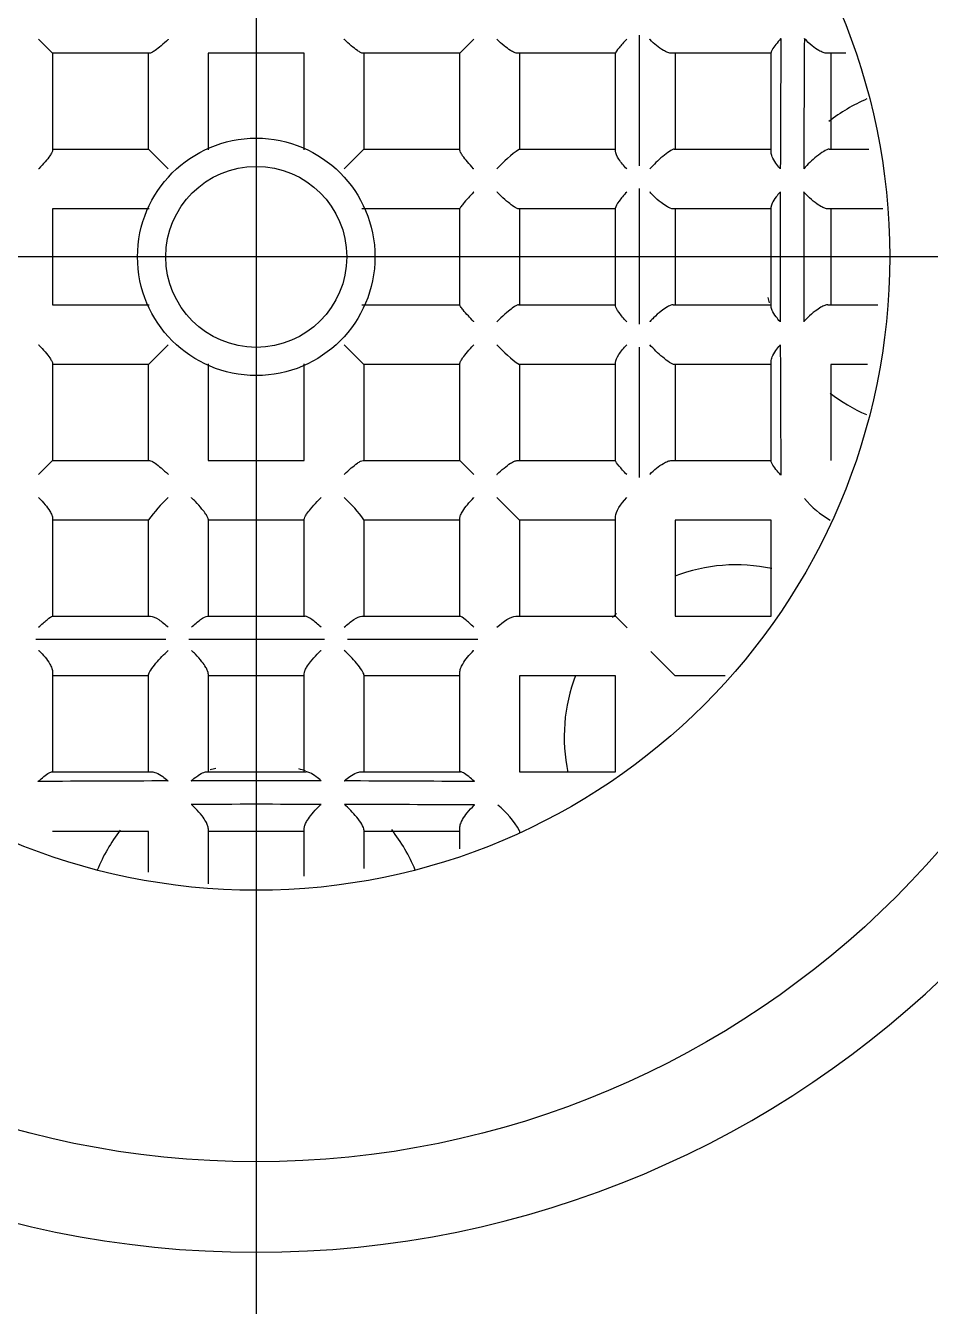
# Model space of a CAD drawing. Header units: millimetres. Extents: x -60 to 7633, y -2614 to 2146.
# Drawn here: x 2473.86 to 2478.86, y -2376.98 to -2369.91 of the extents above; entities that cross this region are included whole.
import ezdxf
from ezdxf.lldxf.tags import DXFTag

# ---------------------------------------------------------------- set-up
doc = ezdxf.new("R2010")
doc.units = ezdxf.units.MM
doc.layers.get('0').update_dxf_attribs({"color": 250})
tags = doc.linetypes.add('CENTER2', pattern=[28.575, 19.05, -3.175, 3.175, -3.175]).pattern_tags.tags
tags[10:11] = [DXFTag(74, 4), DXFTag(75, 0), DXFTag(340, '0'), DXFTag(46, 0.0), DXFTag(50, 0.0), DXFTag(44, 0.0), DXFTag(45, 0.0)]
tags[8:9] = [DXFTag(74, 4), DXFTag(75, 0), DXFTag(340, '0'), DXFTag(46, 0.0), DXFTag(50, 0.0), DXFTag(44, 0.0), DXFTag(45, 0.0)]
tags[6:7] = [DXFTag(74, 4), DXFTag(75, 0), DXFTag(340, '0'), DXFTag(46, 0.0), DXFTag(50, 0.0), DXFTag(44, 0.0), DXFTag(45, 0.0)]
tags[4:5] = [DXFTag(74, 4), DXFTag(75, 0), DXFTag(340, '0'), DXFTag(46, 0.0), DXFTag(50, 0.0), DXFTag(44, 0.0), DXFTag(45, 0.0)]

msp = doc.modelspace()

# ---------------------------------------------------------------- linework, layer by layer
at = {"linetype": 'CENTER2'}
for p, q in [((2475.1336, -2351.1859), (2475.1336, -2391.1859)), ((2495.1336, -2371.1859), (2455.1336, -2371.1859))]:
    msp.add_line(p, q, dxfattribs=at)
at = {"linetype": 'Continuous'}
for p, q in [((2473.931, -2369.9833), (2474.0086, -2370.0609)), ((2476.3362, -2369.9833), (2476.2586, -2370.0609)), ((2477.2486, -2369.9606), (2477.2486, -2370.6824)), ((2474.5436, -2370.0609), (2474.0086, -2370.0609)), ((2474.0086, -2370.0609), (2474.0086, -2370.5959)), ((2474.5386, -2370.5909), (2474.5386, -2370.0609)), ((2474.8686, -2370.0609), (2474.8686, -2370.5944)), ((2475.3986, -2370.0609), (2474.8686, -2370.0609)), ((2475.3986, -2370.5944), (2475.3986, -2370.0609)), ((2476.2586, -2370.0609), (2475.7236, -2370.0609)), ((2475.7286, -2370.0609), (2475.7286, -2370.5909)), ((2476.2586, -2370.5959), (2476.2586, -2370.0609)), ((2477.1186, -2370.0609), (2476.5774, -2370.0609)), ((2476.5886, -2370.0609), (2476.5886, -2370.5909)), ((2477.1186, -2370.6023), (2477.1186, -2370.0595)), ((2477.5733, -2370.0609), (2477.4286, -2370.0609)), ((2477.4486, -2370.0609), (2477.4486, -2370.5909)), ((2477.9786, -2370.0609), (2477.5733, -2370.0609)), ((2477.9786, -2370.6086), (2477.9786, -2370.0567)), ((2478.3923, -2370.0609), (2478.2873, -2370.0609)), ((2478.3086, -2370.0609), (2478.3086, -2370.5909)), ((2474.0086, -2370.5909), (2474.5386, -2370.5909)), ((2474.5386, -2370.5909), (2474.6477, -2370.7)), ((2475.7286, -2370.5909), (2475.6195, -2370.7)), ((2475.7286, -2370.5909), (2476.2586, -2370.5909)), ((2476.5873, -2370.5909), (2477.1186, -2370.5909)), ((2477.4433, -2370.5909), (2477.8184, -2370.5909)), ((2477.8184, -2370.5909), (2477.9786, -2370.5909)), ((2478.2996, -2370.5909), (2478.5176, -2370.5909)), ((2477.2486, -2370.8086), (2477.2486, -2371.558)), ((2474.542, -2370.9209), (2474.0086, -2370.9209)), ((2474.0086, -2370.9209), (2474.0086, -2371.4509)), ((2476.2586, -2370.9209), (2475.7178, -2370.9209)), ((2476.2586, -2371.4522), (2476.2586, -2370.9196)), ((2477.1186, -2370.9209), (2476.5836, -2370.9209)), ((2476.5886, -2370.9209), (2476.5886, -2371.4509)), ((2477.1186, -2371.4561), (2477.1186, -2370.9157)), ((2477.8391, -2370.9209), (2477.4371, -2370.9209)), ((2477.4486, -2370.9209), (2477.4486, -2371.4509)), ((2477.9786, -2370.9209), (2477.8391, -2370.9209)), ((2477.9786, -2371.4615), (2477.9786, -2370.9103)), ((2478.5956, -2370.9209), (2478.2927, -2370.9209)), ((2478.3086, -2370.9209), (2478.3086, -2371.4509)), ((2474.0086, -2371.4509), (2474.542, -2371.4509)), ((2475.7178, -2371.4509), (2476.2586, -2371.4509)), ((2476.5836, -2371.4509), (2477.1186, -2371.4509)), ((2477.4371, -2371.4509), (2477.8391, -2371.4509)), ((2477.8391, -2371.4509), (2477.9786, -2371.4509)), ((2478.2927, -2371.4509), (2478.5678, -2371.4509)), ((2474.5386, -2371.7809), (2474.6477, -2371.6718)), ((2475.7286, -2371.7809), (2475.6195, -2371.6718)), ((2477.2486, -2371.6851), (2477.2486, -2372.4045)), ((2474.0086, -2371.7759), (2474.0086, -2372.3109)), ((2474.5386, -2371.7809), (2474.0086, -2371.7809)), ((2474.5386, -2372.3109), (2474.5386, -2371.7809)), ((2474.8686, -2371.7775), (2474.8686, -2372.3109)), ((2475.3986, -2372.3109), (2475.3986, -2371.7775)), ((2475.7286, -2371.7809), (2475.7286, -2372.3109)), ((2476.2586, -2371.7809), (2475.7286, -2371.7809)), ((2476.2586, -2372.3109), (2476.2586, -2371.7759)), ((2477.1186, -2371.7809), (2476.5873, -2371.7809)), ((2476.5886, -2371.7809), (2476.5886, -2372.3109)), ((2477.1186, -2372.3123), (2477.1186, -2371.7695)), ((2477.8184, -2371.7809), (2477.4433, -2371.7809)), ((2477.4486, -2371.7809), (2477.4486, -2372.3109)), ((2477.9786, -2371.7809), (2477.8184, -2371.7809)), ((2477.9786, -2372.3152), (2477.9786, -2371.7632)), ((2478.3086, -2371.7809), (2478.3086, -2372.3109)), ((2478.5117, -2371.7809), (2478.3086, -2371.7809)), ((2473.931, -2372.3885), (2474.0086, -2372.3109)), ((2474.0086, -2372.3109), (2474.5436, -2372.3109)), ((2474.8686, -2372.3109), (2475.3986, -2372.3109)), ((2475.7236, -2372.3109), (2476.2586, -2372.3109)), ((2476.3362, -2372.3885), (2476.2586, -2372.3109)), ((2476.5774, -2372.3109), (2477.1186, -2372.3109)), ((2477.4286, -2372.3109), (2477.5733, -2372.3109)), ((2477.5733, -2372.3109), (2477.9786, -2372.3109)), ((2476.5886, -2372.6409), (2476.4638, -2372.5161)), ((2474.0086, -2372.6297), (2474.0086, -2373.1709)), ((2474.5386, -2372.6409), (2474.0086, -2372.6409)), ((2474.5386, -2373.1709), (2474.5386, -2372.6396)), ((2474.8686, -2372.6359), (2474.8686, -2373.1709)), ((2475.3986, -2372.6409), (2474.8686, -2372.6409)), ((2475.3986, -2373.1709), (2475.3986, -2372.6359)), ((2475.7286, -2372.6396), (2475.7286, -2373.1709)), ((2476.2586, -2372.6409), (2475.7286, -2372.6409)), ((2476.2586, -2373.1709), (2476.2586, -2372.6297)), ((2476.5886, -2372.6409), (2476.5886, -2373.1709)), ((2477.1186, -2372.6409), (2476.5886, -2372.6409)), ((2477.1186, -2372.9482), (2477.1186, -2372.621)), ((2477.4486, -2372.6409), (2477.4486, -2373.1709)), ((2477.9786, -2372.6409), (2477.4486, -2372.6409)), ((2477.9786, -2373.1709), (2477.9786, -2372.6409)), ((2477.1186, -2373.1709), (2477.1186, -2372.9482)), ((2474.0072, -2373.1709), (2474.55, -2373.1709)), ((2474.8634, -2373.1709), (2475.4038, -2373.1709)), ((2475.7172, -2373.1709), (2476.26, -2373.1709)), ((2476.5687, -2373.1709), (2476.8959, -2373.1709)), ((2476.8959, -2373.1709), (2477.1186, -2373.1709)), ((2477.1832, -2373.2356), (2477.1186, -2373.1709)), ((2477.4486, -2373.1709), (2477.9786, -2373.1709)), ((2474.6345, -2373.3009), (2473.915, -2373.3009)), ((2475.5109, -2373.3009), (2474.7615, -2373.3009)), ((2476.3589, -2373.3009), (2475.6371, -2373.3009)), ((2477.4486, -2373.5009), (2477.3132, -2373.3656)), ((2474.0086, -2373.4809), (2474.0086, -2373.6256)), ((2474.8686, -2373.4894), (2474.8686, -2373.8914)), ((2475.3986, -2373.8914), (2475.3986, -2373.4894)), ((2476.2586, -2373.6256), (2476.2586, -2373.4809)), ((2474.5386, -2373.5009), (2474.0086, -2373.5009)), ((2474.5386, -2373.8707), (2474.5386, -2373.4956)), ((2475.3986, -2373.5009), (2474.8686, -2373.5009)), ((2475.7286, -2373.4956), (2475.7286, -2373.8707)), ((2476.2586, -2373.5009), (2475.7286, -2373.5009)), ((2476.5886, -2373.5009), (2476.5886, -2374.0309)), ((2477.1186, -2373.5009), (2476.5886, -2373.5009)), ((2477.1186, -2374.0309), (2477.1186, -2373.5009)), ((2477.7245, -2373.5009), (2477.4486, -2373.5009)), ((2474.0086, -2373.6256), (2474.0086, -2374.0309)), ((2476.2586, -2374.0309), (2476.2586, -2373.6256)), ((2474.5386, -2374.0309), (2474.5386, -2373.8707)), ((2474.8686, -2373.8914), (2474.8686, -2374.0309)), ((2475.3986, -2374.0309), (2475.3986, -2373.8914)), ((2475.7286, -2373.8707), (2475.7286, -2374.0309)), ((2474.0044, -2374.0309), (2474.5563, -2374.0309)), ((2474.858, -2374.0309), (2475.4092, -2374.0309)), ((2475.7109, -2374.0309), (2476.2629, -2374.0309)), ((2476.5886, -2374.0309), (2477.1186, -2374.0309)), ((2476.2586, -2374.4576), (2476.2586, -2374.3396)), ((2474.5386, -2374.3609), (2474.0086, -2374.3609)), ((2474.5386, -2374.5853), (2474.5386, -2374.3609)), ((2474.8686, -2374.345), (2474.8686, -2374.6495)), ((2475.3986, -2374.3609), (2474.8686, -2374.3609)), ((2475.3986, -2374.6084), (2475.3986, -2374.345)), ((2475.7286, -2374.3519), (2475.7286, -2374.5651)), ((2476.2586, -2374.3609), (2475.7286, -2374.3609)), ((2476.5886, -2374.3574), (2476.5886, -2374.3673))]:
    msp.add_line(p, q, dxfattribs=at)
for radius in [5, 3.5, 0.6559, 0.5]:
    msp.add_circle((2475.1336, -2371.1859), radius, dxfattribs=at)
for centre, radius, start, end in [((2475.1336, -2371.1859), 10.3, 90, 270), ((2475.1336, -2371.1859), 10.3, 270, 90), ((2475.1336, -2371.1859), 8.8, 90, 270), ((2475.1336, -2371.1859), 8.8, 270, 90), ((2475.1336, -2371.1859), 5.5, 90, 270), ((2475.1336, -2371.1859), 5.5, 270, 90), ((2728.8128, -2371.4357), 250.7845, 179.667435, 179.831723), ((2743.1391, -2371.4126), 264.9809, 179.690098, 179.845662), ((2478.8836, -2371.1859), 0.95, 113.30577, 128.09432), ((2476.9949, -2371.177), 0.7139, 124.81173, 138.06715), ((2649.7661, -2371.1859), 171.7374, 179.880279, 180.119721), ((2665.2886, -2371.1859), 187.13, 179.890048, 180.109952), ((2478.8836, -2371.1859), 0.95, 193.67117, 195.54425), ((2476.9949, -2371.1948), 0.7139, 221.93285, 235.18827), ((2728.8323, -2370.936), 250.8041, 180.168283, 180.332559), ((2478.8836, -2371.1859), 0.95, 232.42104, 246.54953), ((2475.1247, -2373.0472), 0.7139, 131.93285, 145.18827), ((2475.1425, -2373.0472), 0.7139, 34.81173, 48.06715), ((2478.5623, -2372.1922), 0.5172, 219.43684, 240.17842), ((2477.7853, -2373.8376), 0.95, 78.05354, 110.94139), ((2477.7853, -2373.8376), 0.95, 134.14613, 136.04647), ((2477.7853, -2373.8376), 0.95, 159.09877, 192.00712), ((2475.1336, -2374.9359), 0.95, 103.57169, 105.54374), ((2475.1336, -2374.9359), 0.95, 73.33689, 75.70489), ((2475.3835, -2624.8846), 250.8041, 90.168283, 90.332559), ((2475.1336, -2545.8184), 171.7374, 89.880279, 90.119721), ((2474.8838, -2624.8651), 250.7845, 89.667435, 89.831723), ((2475.1336, -2561.3409), 187.13, 89.890048, 90.109952), ((2474.9069, -2639.1914), 264.9809, 89.690098, 89.845662), ((2476.1399, -2374.6146), 0.5172, 29.82158, 50.56316), ((2475.1336, -2374.9359), 0.95, 142.25396, 157.6011), ((2475.1336, -2374.9359), 0.95, 22.3989, 38.00884)]:
    msp.add_arc(centre, radius, start, end, dxfattribs=at)
for points, knots in [([(2474.6477, -2369.9833), (2474.6472, -2369.9838), (2474.6467, -2369.9843), (2474.6463, -2369.9847), (2474.6337, -2369.9969), (2474.6209, -2370.0087), (2474.6084, -2370.0193), (2474.5968, -2370.0292), (2474.5853, -2370.0383), (2474.5748, -2370.0455), (2474.5683, -2370.05), (2474.5621, -2370.0539), (2474.5568, -2370.0566), (2474.5514, -2370.0593), (2474.5468, -2370.0609), (2474.5436, -2370.0609)], [0, 0, 0, 0, 0.011966, 0.011966, 0.011966, 0.329796, 0.329796, 0.329796, 0.627141, 0.627141, 0.627141, 0.81236, 0.81236, 0.81236, 1, 1, 1, 1]), ([(2475.7236, -2370.0609), (2475.7205, -2370.0609), (2475.7158, -2370.0593), (2475.7104, -2370.0566), (2475.7051, -2370.0539), (2475.6989, -2370.05), (2475.6924, -2370.0455), (2475.6819, -2370.0383), (2475.6704, -2370.0292), (2475.6588, -2370.0193), (2475.6463, -2370.0087), (2475.6335, -2369.9969), (2475.6209, -2369.9847), (2475.6205, -2369.9843), (2475.62, -2369.9838), (2475.6195, -2369.9833)], [0, 0, 0, 0, 0.18764, 0.18764, 0.18764, 0.372859, 0.372859, 0.372859, 0.670204, 0.670204, 0.670204, 0.988034, 0.988034, 0.988034, 1, 1, 1, 1]), ([(2476.5774, -2370.0609), (2476.5728, -2370.0609), (2476.5667, -2370.0593), (2476.5601, -2370.0565), (2476.5536, -2370.0538), (2476.5463, -2370.0499), (2476.5389, -2370.0453), (2476.5273, -2370.0381), (2476.515, -2370.029), (2476.5029, -2370.0191), (2476.4901, -2370.0085), (2476.4773, -2369.9969), (2476.4652, -2369.9847), (2476.4647, -2369.9843), (2476.4643, -2369.9838), (2476.4638, -2369.9833)], [0, 0, 0, 0, 0.190389, 0.190389, 0.190389, 0.378439, 0.378439, 0.378439, 0.674044, 0.674044, 0.674044, 0.987877, 0.987877, 0.987877, 1, 1, 1, 1]), ([(2477.1804, -2369.9833), (2477.1643, -2370.0003), (2477.1498, -2370.0165), (2477.127, -2370.0439), (2477.1186, -2370.0555), (2477.1186, -2370.0595)], [0, 0, 0, 0, 0.5, 0.5, 1, 1, 1, 1]), ([(2477.4286, -2370.0609), (2477.4224, -2370.0609), (2477.4151, -2370.0593), (2477.4074, -2370.0565), (2477.3997, -2370.0537), (2477.3915, -2370.0497), (2477.3834, -2370.045), (2477.3709, -2370.0378), (2477.3581, -2370.0287), (2477.346, -2370.0188), (2477.3332, -2370.0084), (2477.3208, -2369.9968), (2477.3094, -2369.9848), (2477.3089, -2369.9843), (2477.3085, -2369.9838), (2477.308, -2369.9833)], [0, 0, 0, 0, 0.193472, 0.193472, 0.193472, 0.384698, 0.384698, 0.384698, 0.678326, 0.678326, 0.678326, 0.987694, 0.987694, 0.987694, 1, 1, 1, 1]), ([(2478.0324, -2369.9801), (2478.032, -2369.9805), (2478.0316, -2369.981), (2478.0312, -2369.9814), (2478.0218, -2369.9919), (2478.0131, -2370.002), (2478.0055, -2370.0116), (2477.9967, -2370.0226), (2477.9893, -2370.033), (2477.9844, -2370.0415), (2477.9808, -2370.0478), (2477.9786, -2370.0532), (2477.9786, -2370.0567)], [0, 0, 0, 0, 0.013705, 0.013705, 0.013705, 0.340198, 0.340198, 0.340198, 0.720806, 0.720806, 0.720806, 1, 1, 1, 1]), ([(2478.2873, -2370.0609), (2478.2811, -2370.0609), (2478.2738, -2370.0593), (2478.2661, -2370.0566), (2478.2584, -2370.0539), (2478.2503, -2370.0501), (2478.2422, -2370.0455), (2478.23, -2370.0386), (2478.2175, -2370.0299), (2478.2057, -2370.0205), (2478.1907, -2370.0085), (2478.1763, -2369.9949), (2478.1635, -2369.9809), (2478.163, -2369.9804), (2478.1626, -2369.9799), (2478.1622, -2369.9794)], [0, 0, 0, 0, 0.183182, 0.183182, 0.183182, 0.364326, 0.364326, 0.364326, 0.63811, 0.63811, 0.63811, 0.987958, 0.987958, 0.987958, 1, 1, 1, 1]), ([(2477.4433, -2370.5909), (2477.4324, -2370.5909), (2477.4046, -2370.6099), (2477.354, -2370.6526), (2477.3294, -2370.6767), (2477.308, -2370.7)], [0, 0, 0, 0, 0.5, 0.5, 1, 1, 1, 1]), ([(2478.2996, -2370.5909), (2478.2854, -2370.5909), (2478.2557, -2370.6098), (2478.2039, -2370.6519), (2478.1795, -2370.6758), (2478.1592, -2370.6989)], [0, 0, 0, 0, 0.5, 0.5, 1, 1, 1, 1]), ([(2474.0086, -2370.5959), (2474.0086, -2370.5991), (2474.007, -2370.6037), (2474.0043, -2370.6091), (2474.0016, -2370.6144), (2473.9977, -2370.6206), (2473.9932, -2370.6271), (2473.986, -2370.6376), (2473.9769, -2370.6491), (2473.967, -2370.6608), (2473.9564, -2370.6732), (2473.9446, -2370.686), (2473.9324, -2370.6986), (2473.932, -2370.699), (2473.9315, -2370.6995), (2473.931, -2370.7)], [0, 0, 0, 0, 0.18764, 0.18764, 0.18764, 0.372859, 0.372859, 0.372859, 0.670204, 0.670204, 0.670204, 0.988034, 0.988034, 0.988034, 1, 1, 1, 1]), ([(2476.3362, -2370.7), (2476.3357, -2370.6995), (2476.3352, -2370.699), (2476.3348, -2370.6986), (2476.3226, -2370.686), (2476.3108, -2370.6732), (2476.3002, -2370.6608), (2476.2903, -2370.6491), (2476.2812, -2370.6376), (2476.274, -2370.6271), (2476.2695, -2370.6206), (2476.2656, -2370.6144), (2476.2629, -2370.6091), (2476.2602, -2370.6037), (2476.2586, -2370.5991), (2476.2586, -2370.5959)], [0, 0, 0, 0, 0.011966, 0.011966, 0.011966, 0.329796, 0.329796, 0.329796, 0.627141, 0.627141, 0.627141, 0.81236, 0.81236, 0.81236, 1, 1, 1, 1]), ([(2477.1804, -2370.7), (2477.164, -2370.6823), (2477.1493, -2370.6641), (2477.1266, -2370.6297), (2477.1186, -2370.6133), (2477.1186, -2370.6023)], [0, 0, 0, 0, 0.5, 0.5, 1, 1, 1, 1]), ([(2478.0293, -2370.6992), (2478.0289, -2370.6987), (2478.0285, -2370.6982), (2478.028, -2370.6978), (2478.0197, -2370.6882), (2478.012, -2370.6785), (2478.0053, -2370.6689), (2477.9966, -2370.6565), (2477.9893, -2370.6441), (2477.9846, -2370.6328), (2477.9809, -2370.6239), (2477.9786, -2370.6155), (2477.9786, -2370.6086)], [0, 0, 0, 0, 0.01499, 0.01499, 0.01499, 0.31191, 0.31191, 0.31191, 0.698733, 0.698733, 0.698733, 1, 1, 1, 1]), ([(2476.3362, -2370.8276), (2476.3357, -2370.8281), (2476.3353, -2370.8285), (2476.3348, -2370.829), (2476.3247, -2370.8393), (2476.3149, -2370.8497), (2476.3058, -2370.8596), (2476.295, -2370.8713), (2476.285, -2370.8826), (2476.2769, -2370.8925), (2476.2711, -2370.8995), (2476.2661, -2370.9059), (2476.2629, -2370.9108), (2476.2602, -2370.9149), (2476.2586, -2370.918), (2476.2586, -2370.9196)], [0, 0, 0, 0, 0.011814, 0.011814, 0.011814, 0.276069, 0.276069, 0.276069, 0.591181, 0.591181, 0.591181, 0.815141, 0.815141, 0.815141, 1, 1, 1, 1]), ([(2476.5836, -2370.9209), (2476.5807, -2370.9209), (2476.5766, -2370.9196), (2476.5717, -2370.9172), (2476.5669, -2370.9149), (2476.5612, -2370.9115), (2476.5552, -2370.9075), (2476.5464, -2370.9015), (2476.5366, -2370.8941), (2476.5269, -2370.8861), (2476.5133, -2370.875), (2476.4993, -2370.8624), (2476.4859, -2370.8496), (2476.4789, -2370.8428), (2476.4719, -2370.8359), (2476.4652, -2370.829), (2476.4647, -2370.8285), (2476.4642, -2370.8281), (2476.4638, -2370.8276)], [0, 0, 0, 0, 0.151404, 0.151404, 0.151404, 0.301338, 0.301338, 0.301338, 0.522087, 0.522087, 0.522087, 0.829533, 0.829533, 0.829533, 0.989116, 0.989116, 0.989116, 1, 1, 1, 1]), ([(2477.1804, -2370.8276), (2477.1642, -2370.8452), (2477.1495, -2370.8625), (2477.1268, -2370.8939), (2477.1186, -2370.908), (2477.1186, -2370.9157)], [0, 0, 0, 0, 0.5, 0.5, 1, 1, 1, 1]), ([(2477.4371, -2370.9209), (2477.4328, -2370.9209), (2477.4273, -2370.9196), (2477.4213, -2370.9172), (2477.4153, -2370.9149), (2477.4086, -2370.9114), (2477.4017, -2370.9074), (2477.3917, -2370.9014), (2477.3811, -2370.894), (2477.3708, -2370.886), (2477.3566, -2370.8749), (2477.3424, -2370.8623), (2477.3292, -2370.8494), (2477.3223, -2370.8427), (2477.3157, -2370.8359), (2477.3093, -2370.829), (2477.3089, -2370.8285), (2477.3085, -2370.8281), (2477.308, -2370.8276)], [0, 0, 0, 0, 0.152296, 0.152296, 0.152296, 0.303133, 0.303133, 0.303133, 0.524406, 0.524406, 0.524406, 0.830898, 0.830898, 0.830898, 0.989077, 0.989077, 0.989077, 1, 1, 1, 1]), ([(2478.029, -2370.8271), (2478.0286, -2370.8275), (2478.0282, -2370.828), (2478.0278, -2370.8284), (2478.02, -2370.8374), (2478.0127, -2370.8464), (2478.0063, -2370.855), (2477.9972, -2370.8672), (2477.9896, -2370.8792), (2477.9847, -2370.8896), (2477.9809, -2370.8975), (2477.9786, -2370.9048), (2477.9786, -2370.9103)], [0, 0, 0, 0, 0.014552, 0.014552, 0.014552, 0.296996, 0.296996, 0.296996, 0.698185, 0.698185, 0.698185, 1, 1, 1, 1]), ([(2478.2927, -2370.9209), (2478.2878, -2370.9209), (2478.2816, -2370.9196), (2478.2751, -2370.9172), (2478.2685, -2370.9149), (2478.2614, -2370.9115), (2478.2541, -2370.9074), (2478.2437, -2370.9015), (2478.2328, -2370.8942), (2478.2223, -2370.8862), (2478.208, -2370.8753), (2478.194, -2370.863), (2478.1812, -2370.8504), (2478.1738, -2370.8431), (2478.1668, -2370.8357), (2478.1602, -2370.8282), (2478.1598, -2370.8278), (2478.1594, -2370.8273), (2478.159, -2370.8268)], [0, 0, 0, 0, 0.151079, 0.151079, 0.151079, 0.300732, 0.300732, 0.300732, 0.51881, 0.51881, 0.51881, 0.818547, 0.818547, 0.818547, 0.989051, 0.989051, 0.989051, 1, 1, 1, 1]), ([(2476.3362, -2371.5442), (2476.3357, -2371.5438), (2476.3353, -2371.5433), (2476.3348, -2371.5428), (2476.3247, -2371.5325), (2476.3149, -2371.5221), (2476.3058, -2371.5123), (2476.295, -2371.5005), (2476.285, -2371.4892), (2476.2769, -2371.4793), (2476.2711, -2371.4723), (2476.2661, -2371.4659), (2476.2629, -2371.461), (2476.2602, -2371.4569), (2476.2586, -2371.4538), (2476.2586, -2371.4522)], [0, 0, 0, 0, 0.011814, 0.011814, 0.011814, 0.276069, 0.276069, 0.276069, 0.591181, 0.591181, 0.591181, 0.815141, 0.815141, 0.815141, 1, 1, 1, 1]), ([(2476.5836, -2371.4509), (2476.5807, -2371.4509), (2476.5766, -2371.4522), (2476.5717, -2371.4546), (2476.5669, -2371.4569), (2476.5612, -2371.4603), (2476.5552, -2371.4644), (2476.5464, -2371.4703), (2476.5366, -2371.4777), (2476.5269, -2371.4857), (2476.5133, -2371.4968), (2476.4993, -2371.5094), (2476.4859, -2371.5223), (2476.4789, -2371.529), (2476.4719, -2371.5359), (2476.4652, -2371.5428), (2476.4647, -2371.5433), (2476.4642, -2371.5438), (2476.4638, -2371.5442)], [0, 0, 0, 0, 0.151404, 0.151404, 0.151404, 0.301338, 0.301338, 0.301338, 0.522087, 0.522087, 0.522087, 0.829533, 0.829533, 0.829533, 0.989116, 0.989116, 0.989116, 1, 1, 1, 1]), ([(2477.1804, -2371.5442), (2477.1642, -2371.5267), (2477.1495, -2371.5093), (2477.1268, -2371.4779), (2477.1186, -2371.4638), (2477.1186, -2371.4561)], [0, 0, 0, 0, 0.5, 0.5, 1, 1, 1, 1]), ([(2477.4371, -2371.4509), (2477.4328, -2371.4509), (2477.4273, -2371.4522), (2477.4213, -2371.4546), (2477.4153, -2371.457), (2477.4086, -2371.4604), (2477.4017, -2371.4644), (2477.3917, -2371.4704), (2477.3811, -2371.4778), (2477.3708, -2371.4858), (2477.3566, -2371.4969), (2477.3424, -2371.5095), (2477.3292, -2371.5224), (2477.3223, -2371.5291), (2477.3157, -2371.5359), (2477.3093, -2371.5428), (2477.3089, -2371.5433), (2477.3085, -2371.5437), (2477.308, -2371.5442)], [0, 0, 0, 0, 0.152296, 0.152296, 0.152296, 0.303133, 0.303133, 0.303133, 0.524406, 0.524406, 0.524406, 0.830898, 0.830898, 0.830898, 0.989077, 0.989077, 0.989077, 1, 1, 1, 1]), ([(2478.029, -2371.5448), (2478.0286, -2371.5443), (2478.0282, -2371.5438), (2478.0278, -2371.5434), (2478.02, -2371.5344), (2478.0127, -2371.5255), (2478.0063, -2371.5168), (2477.9972, -2371.5046), (2477.9896, -2371.4926), (2477.9847, -2371.4822), (2477.9809, -2371.4743), (2477.9786, -2371.4671), (2477.9786, -2371.4615)], [0, 0, 0, 0, 0.014552, 0.014552, 0.014552, 0.296996, 0.296996, 0.296996, 0.698185, 0.698185, 0.698185, 1, 1, 1, 1]), ([(2478.2927, -2371.4509), (2478.2878, -2371.4509), (2478.2816, -2371.4522), (2478.2751, -2371.4546), (2478.2685, -2371.4569), (2478.2614, -2371.4604), (2478.2541, -2371.4644), (2478.2437, -2371.4703), (2478.2328, -2371.4776), (2478.2223, -2371.4856), (2478.208, -2371.4965), (2478.194, -2371.5088), (2478.1812, -2371.5215), (2478.1738, -2371.5287), (2478.1668, -2371.5361), (2478.1602, -2371.5436), (2478.1598, -2371.5441), (2478.1594, -2371.5445), (2478.159, -2371.545)], [0, 0, 0, 0, 0.151079, 0.151079, 0.151079, 0.300732, 0.300732, 0.300732, 0.51881, 0.51881, 0.51881, 0.818547, 0.818547, 0.818547, 0.989051, 0.989051, 0.989051, 1, 1, 1, 1]), ([(2473.931, -2371.6718), (2473.9315, -2371.6723), (2473.932, -2371.6728), (2473.9324, -2371.6733), (2473.9446, -2371.6858), (2473.9564, -2371.6986), (2473.967, -2371.7111), (2473.9769, -2371.7227), (2473.986, -2371.7343), (2473.9932, -2371.7447), (2473.9977, -2371.7512), (2474.0016, -2371.7574), (2474.0043, -2371.7627), (2474.007, -2371.7681), (2474.0086, -2371.7728), (2474.0086, -2371.7759)], [0, 0, 0, 0, 0.011966, 0.011966, 0.011966, 0.329796, 0.329796, 0.329796, 0.627141, 0.627141, 0.627141, 0.81236, 0.81236, 0.81236, 1, 1, 1, 1]), ([(2476.2586, -2371.7759), (2476.2586, -2371.7728), (2476.2602, -2371.7681), (2476.2629, -2371.7627), (2476.2656, -2371.7574), (2476.2695, -2371.7512), (2476.274, -2371.7447), (2476.2812, -2371.7343), (2476.2903, -2371.7227), (2476.3002, -2371.7111), (2476.3108, -2371.6986), (2476.3226, -2371.6858), (2476.3348, -2371.6733), (2476.3352, -2371.6728), (2476.3357, -2371.6723), (2476.3362, -2371.6718)], [0, 0, 0, 0, 0.18764, 0.18764, 0.18764, 0.372859, 0.372859, 0.372859, 0.670204, 0.670204, 0.670204, 0.988034, 0.988034, 0.988034, 1, 1, 1, 1]), ([(2477.1186, -2371.7695), (2477.1186, -2371.7585), (2477.1266, -2371.7422), (2477.1493, -2371.7077), (2477.164, -2371.6895), (2477.1804, -2371.6718)], [0, 0, 0, 0, 0.5, 0.5, 1, 1, 1, 1]), ([(2477.4433, -2371.7809), (2477.4324, -2371.7809), (2477.4046, -2371.7619), (2477.354, -2371.7192), (2477.3294, -2371.6951), (2477.308, -2371.6718)], [0, 0, 0, 0, 0.5, 0.5, 1, 1, 1, 1]), ([(2477.9786, -2371.7632), (2477.9786, -2371.7563), (2477.9809, -2371.7479), (2477.9846, -2371.739), (2477.9893, -2371.7277), (2477.9966, -2371.7153), (2478.0053, -2371.7029), (2478.012, -2371.6933), (2478.0197, -2371.6836), (2478.028, -2371.6741), (2478.0285, -2371.6736), (2478.0289, -2371.6731), (2478.0293, -2371.6726)], [0, 0, 0, 0, 0.301267, 0.301267, 0.301267, 0.68809, 0.68809, 0.68809, 0.98501, 0.98501, 0.98501, 1, 1, 1, 1]), ([(2474.5436, -2372.3109), (2474.5468, -2372.3109), (2474.5514, -2372.3125), (2474.5568, -2372.3152), (2474.5621, -2372.3179), (2474.5683, -2372.3218), (2474.5748, -2372.3263), (2474.5853, -2372.3335), (2474.5968, -2372.3426), (2474.6084, -2372.3525), (2474.6209, -2372.3631), (2474.6337, -2372.3749), (2474.6463, -2372.3871), (2474.6467, -2372.3876), (2474.6472, -2372.388), (2474.6477, -2372.3885)], [0, 0, 0, 0, 0.18764, 0.18764, 0.18764, 0.372859, 0.372859, 0.372859, 0.670204, 0.670204, 0.670204, 0.988034, 0.988034, 0.988034, 1, 1, 1, 1]), ([(2475.6195, -2372.3885), (2475.62, -2372.388), (2475.6205, -2372.3876), (2475.6209, -2372.3871), (2475.6335, -2372.3749), (2475.6463, -2372.3631), (2475.6588, -2372.3525), (2475.6704, -2372.3426), (2475.6819, -2372.3335), (2475.6924, -2372.3263), (2475.6989, -2372.3218), (2475.7051, -2372.3179), (2475.7104, -2372.3152), (2475.7158, -2372.3125), (2475.7205, -2372.3109), (2475.7236, -2372.3109)], [0, 0, 0, 0, 0.011966, 0.011966, 0.011966, 0.329796, 0.329796, 0.329796, 0.627141, 0.627141, 0.627141, 0.81236, 0.81236, 0.81236, 1, 1, 1, 1]), ([(2476.4638, -2372.3885), (2476.4643, -2372.388), (2476.4647, -2372.3875), (2476.4652, -2372.3871), (2476.4773, -2372.375), (2476.4901, -2372.3633), (2476.5029, -2372.3527), (2476.515, -2372.3428), (2476.5273, -2372.3337), (2476.5389, -2372.3265), (2476.5463, -2372.3219), (2476.5536, -2372.318), (2476.5601, -2372.3153), (2476.5667, -2372.3125), (2476.5728, -2372.3109), (2476.5774, -2372.3109)], [0, 0, 0, 0, 0.012123, 0.012123, 0.012123, 0.325956, 0.325956, 0.325956, 0.621561, 0.621561, 0.621561, 0.809611, 0.809611, 0.809611, 1, 1, 1, 1]), ([(2477.1804, -2372.3885), (2477.1643, -2372.3715), (2477.1498, -2372.3554), (2477.127, -2372.3279), (2477.1186, -2372.3163), (2477.1186, -2372.3123)], [0, 0, 0, 0, 0.5, 0.5, 1, 1, 1, 1]), ([(2477.308, -2372.3885), (2477.3085, -2372.388), (2477.3089, -2372.3875), (2477.3094, -2372.387), (2477.3208, -2372.375), (2477.3332, -2372.3634), (2477.346, -2372.353), (2477.3581, -2372.3431), (2477.3709, -2372.334), (2477.3834, -2372.3268), (2477.3915, -2372.3221), (2477.3997, -2372.3181), (2477.4074, -2372.3153), (2477.4151, -2372.3125), (2477.4224, -2372.3109), (2477.4286, -2372.3109)], [0, 0, 0, 0, 0.012306, 0.012306, 0.012306, 0.321674, 0.321674, 0.321674, 0.615302, 0.615302, 0.615302, 0.806528, 0.806528, 0.806528, 1, 1, 1, 1]), ([(2478.0324, -2372.3917), (2478.032, -2372.3913), (2478.0316, -2372.3908), (2478.0312, -2372.3904), (2478.0218, -2372.3799), (2478.0131, -2372.3698), (2478.0055, -2372.3603), (2477.9967, -2372.3492), (2477.9893, -2372.3388), (2477.9844, -2372.3303), (2477.9808, -2372.3241), (2477.9786, -2372.3187), (2477.9786, -2372.3152)], [0, 0, 0, 0, 0.013705, 0.013705, 0.013705, 0.340198, 0.340198, 0.340198, 0.720806, 0.720806, 0.720806, 1, 1, 1, 1]), ([(2473.931, -2372.5161), (2473.9315, -2372.5166), (2473.932, -2372.517), (2473.9324, -2372.5175), (2473.9446, -2372.5296), (2473.9562, -2372.5424), (2473.9668, -2372.5552), (2473.9767, -2372.5673), (2473.9858, -2372.5796), (2473.993, -2372.5912), (2473.9976, -2372.5986), (2474.0015, -2372.6059), (2474.0042, -2372.6124), (2474.007, -2372.619), (2474.0086, -2372.6251), (2474.0086, -2372.6297)], [0, 0, 0, 0, 0.012123, 0.012123, 0.012123, 0.325956, 0.325956, 0.325956, 0.621561, 0.621561, 0.621561, 0.809611, 0.809611, 0.809611, 1, 1, 1, 1]), ([(2474.8686, -2372.6359), (2474.8686, -2372.633), (2474.8673, -2372.6289), (2474.8649, -2372.624), (2474.8626, -2372.6192), (2474.8592, -2372.6135), (2474.8551, -2372.6075), (2474.8492, -2372.5987), (2474.8418, -2372.5889), (2474.8338, -2372.5792), (2474.8227, -2372.5656), (2474.8101, -2372.5516), (2474.7973, -2372.5382), (2474.7905, -2372.5312), (2474.7836, -2372.5242), (2474.7767, -2372.5175), (2474.7762, -2372.517), (2474.7758, -2372.5165), (2474.7753, -2372.5161)], [0, 0, 0, 0, 0.151404, 0.151404, 0.151404, 0.301338, 0.301338, 0.301338, 0.522087, 0.522087, 0.522087, 0.829533, 0.829533, 0.829533, 0.989116, 0.989116, 0.989116, 1, 1, 1, 1]), ([(2475.3986, -2372.6359), (2475.3986, -2372.633), (2475.3999, -2372.6289), (2475.4023, -2372.624), (2475.4046, -2372.6192), (2475.408, -2372.6135), (2475.4121, -2372.6075), (2475.418, -2372.5987), (2475.4254, -2372.5889), (2475.4334, -2372.5792), (2475.4445, -2372.5656), (2475.4571, -2372.5516), (2475.4699, -2372.5382), (2475.4767, -2372.5312), (2475.4836, -2372.5242), (2475.4905, -2372.5175), (2475.491, -2372.517), (2475.4914, -2372.5165), (2475.4919, -2372.5161)], [0, 0, 0, 0, 0.151404, 0.151404, 0.151404, 0.301338, 0.301338, 0.301338, 0.522087, 0.522087, 0.522087, 0.829533, 0.829533, 0.829533, 0.989116, 0.989116, 0.989116, 1, 1, 1, 1]), ([(2476.2586, -2372.6297), (2476.2586, -2372.6251), (2476.2602, -2372.619), (2476.263, -2372.6124), (2476.2657, -2372.6059), (2476.2696, -2372.5986), (2476.2742, -2372.5912), (2476.2814, -2372.5796), (2476.2905, -2372.5673), (2476.3004, -2372.5552), (2476.311, -2372.5424), (2476.3227, -2372.5296), (2476.3348, -2372.5175), (2476.3352, -2372.517), (2476.3357, -2372.5166), (2476.3362, -2372.5161)], [0, 0, 0, 0, 0.190389, 0.190389, 0.190389, 0.378439, 0.378439, 0.378439, 0.674044, 0.674044, 0.674044, 0.987877, 0.987877, 0.987877, 1, 1, 1, 1]), ([(2473.931, -2373.2327), (2473.948, -2373.2166), (2473.9641, -2373.2021), (2473.9916, -2373.1793), (2474.0032, -2373.1709), (2474.0072, -2373.1709)], [0, 0, 0, 0, 0.5, 0.5, 1, 1, 1, 1]), ([(2474.55, -2373.1709), (2474.561, -2373.1709), (2474.5774, -2373.1789), (2474.6118, -2373.2016), (2474.63, -2373.2163), (2474.6477, -2373.2327)], [0, 0, 0, 0, 0.5, 0.5, 1, 1, 1, 1]), ([(2474.7753, -2373.2327), (2474.7928, -2373.2165), (2474.8102, -2373.2018), (2474.8416, -2373.1791), (2474.8557, -2373.1709), (2474.8634, -2373.1709)], [0, 0, 0, 0, 0.5, 0.5, 1, 1, 1, 1]), ([(2475.4919, -2373.2327), (2475.4744, -2373.2165), (2475.457, -2373.2018), (2475.4256, -2373.1791), (2475.4115, -2373.1709), (2475.4038, -2373.1709)], [0, 0, 0, 0, 0.5, 0.5, 1, 1, 1, 1]), ([(2475.6195, -2373.2327), (2475.6372, -2373.2163), (2475.6554, -2373.2016), (2475.6898, -2373.1789), (2475.7062, -2373.1709), (2475.7172, -2373.1709)], [0, 0, 0, 0, 0.5, 0.5, 1, 1, 1, 1]), ([(2476.3362, -2373.2327), (2476.3192, -2373.2166), (2476.3031, -2373.2021), (2476.2756, -2373.1793), (2476.264, -2373.1709), (2476.26, -2373.1709)], [0, 0, 0, 0, 0.5, 0.5, 1, 1, 1, 1]), ([(2473.931, -2373.3603), (2473.9315, -2373.3608), (2473.932, -2373.3612), (2473.9325, -2373.3617), (2473.9445, -2373.3731), (2473.9561, -2373.3855), (2473.9665, -2373.3983), (2473.9764, -2373.4104), (2473.9855, -2373.4232), (2473.9927, -2373.4357), (2473.9974, -2373.4438), (2474.0014, -2373.452), (2474.0042, -2373.4597), (2474.007, -2373.4674), (2474.0086, -2373.4747), (2474.0086, -2373.4809)], [0, 0, 0, 0, 0.012306, 0.012306, 0.012306, 0.321674, 0.321674, 0.321674, 0.615302, 0.615302, 0.615302, 0.806528, 0.806528, 0.806528, 1, 1, 1, 1]), ([(2474.5386, -2373.4956), (2474.5386, -2373.4847), (2474.5576, -2373.4569), (2474.6003, -2373.4063), (2474.6244, -2373.3817), (2474.6477, -2373.3603)], [0, 0, 0, 0, 0.5, 0.5, 1, 1, 1, 1]), ([(2474.8686, -2373.4894), (2474.8686, -2373.4851), (2474.8673, -2373.4796), (2474.8649, -2373.4736), (2474.8625, -2373.4676), (2474.8591, -2373.4609), (2474.8551, -2373.454), (2474.8491, -2373.444), (2474.8417, -2373.4334), (2474.8337, -2373.4231), (2474.8226, -2373.4089), (2474.81, -2373.3947), (2474.7971, -2373.3815), (2474.7904, -2373.3747), (2474.7836, -2373.368), (2474.7767, -2373.3616), (2474.7762, -2373.3612), (2474.7758, -2373.3608), (2474.7753, -2373.3603)], [0, 0, 0, 0, 0.152296, 0.152296, 0.152296, 0.303133, 0.303133, 0.303133, 0.524406, 0.524406, 0.524406, 0.830898, 0.830898, 0.830898, 0.989077, 0.989077, 0.989077, 1, 1, 1, 1]), ([(2475.3986, -2373.4894), (2475.3986, -2373.4851), (2475.3999, -2373.4796), (2475.4023, -2373.4736), (2475.4047, -2373.4676), (2475.4081, -2373.4609), (2475.4121, -2373.454), (2475.4181, -2373.444), (2475.4255, -2373.4334), (2475.4335, -2373.4231), (2475.4446, -2373.4089), (2475.4572, -2373.3947), (2475.4701, -2373.3815), (2475.4768, -2373.3747), (2475.4836, -2373.368), (2475.4905, -2373.3616), (2475.491, -2373.3612), (2475.4914, -2373.3608), (2475.4919, -2373.3603)], [0, 0, 0, 0, 0.152296, 0.152296, 0.152296, 0.303133, 0.303133, 0.303133, 0.524406, 0.524406, 0.524406, 0.830898, 0.830898, 0.830898, 0.989077, 0.989077, 0.989077, 1, 1, 1, 1]), ([(2475.7286, -2373.4956), (2475.7286, -2373.4847), (2475.7096, -2373.4569), (2475.6669, -2373.4063), (2475.6428, -2373.3817), (2475.6195, -2373.3603)], [0, 0, 0, 0, 0.5, 0.5, 1, 1, 1, 1]), ([(2476.2586, -2373.4809), (2476.2586, -2373.4747), (2476.2602, -2373.4674), (2476.263, -2373.4597), (2476.2658, -2373.452), (2476.2698, -2373.4438), (2476.2745, -2373.4357), (2476.2817, -2373.4232), (2476.2908, -2373.4104), (2476.3007, -2373.3983), (2476.3111, -2373.3855), (2476.3227, -2373.3731), (2476.3347, -2373.3617), (2476.3352, -2373.3612), (2476.3357, -2373.3608), (2476.3362, -2373.3603)], [0, 0, 0, 0, 0.193472, 0.193472, 0.193472, 0.384698, 0.384698, 0.384698, 0.678326, 0.678326, 0.678326, 0.987694, 0.987694, 0.987694, 1, 1, 1, 1]), ([(2473.9278, -2374.0847), (2473.9282, -2374.0843), (2473.9287, -2374.0839), (2473.9291, -2374.0836), (2473.9396, -2374.0741), (2473.9497, -2374.0654), (2473.9593, -2374.0578), (2473.9703, -2374.049), (2473.9807, -2374.0416), (2473.9892, -2374.0367), (2473.9955, -2374.0331), (2474.0009, -2374.0309), (2474.0044, -2374.0309)], [0, 0, 0, 0, 0.013705, 0.013705, 0.013705, 0.340198, 0.340198, 0.340198, 0.720806, 0.720806, 0.720806, 1, 1, 1, 1]), ([(2474.5563, -2374.0309), (2474.5632, -2374.0309), (2474.5716, -2374.0332), (2474.5805, -2374.0369), (2474.5918, -2374.0416), (2474.6042, -2374.0489), (2474.6166, -2374.0576), (2474.6262, -2374.0643), (2474.6359, -2374.072), (2474.6455, -2374.0803), (2474.6459, -2374.0808), (2474.6464, -2374.0812), (2474.6469, -2374.0816)], [0, 0, 0, 0, 0.301267, 0.301267, 0.301267, 0.68809, 0.68809, 0.68809, 0.98501, 0.98501, 0.98501, 1, 1, 1, 1]), ([(2474.7748, -2374.0813), (2474.7752, -2374.0809), (2474.7757, -2374.0805), (2474.7761, -2374.0801), (2474.7851, -2374.0723), (2474.7941, -2374.065), (2474.8027, -2374.0586), (2474.8149, -2374.0495), (2474.8269, -2374.0419), (2474.8373, -2374.037), (2474.8452, -2374.0332), (2474.8524, -2374.0309), (2474.858, -2374.0309)], [0, 0, 0, 0, 0.014552, 0.014552, 0.014552, 0.296996, 0.296996, 0.296996, 0.698185, 0.698185, 0.698185, 1, 1, 1, 1]), ([(2475.4925, -2374.0813), (2475.492, -2374.0809), (2475.4915, -2374.0805), (2475.4911, -2374.0801), (2475.4821, -2374.0723), (2475.4731, -2374.065), (2475.4645, -2374.0586), (2475.4523, -2374.0495), (2475.4403, -2374.0419), (2475.4299, -2374.037), (2475.422, -2374.0332), (2475.4148, -2374.0309), (2475.4092, -2374.0309)], [0, 0, 0, 0, 0.014552, 0.014552, 0.014552, 0.296996, 0.296996, 0.296996, 0.698185, 0.698185, 0.698185, 1, 1, 1, 1]), ([(2475.6203, -2374.0816), (2475.6208, -2374.0812), (2475.6213, -2374.0808), (2475.6218, -2374.0803), (2475.6313, -2374.072), (2475.641, -2374.0643), (2475.6506, -2374.0576), (2475.663, -2374.0489), (2475.6754, -2374.0416), (2475.6867, -2374.0369), (2475.6956, -2374.0332), (2475.704, -2374.0309), (2475.7109, -2374.0309)], [0, 0, 0, 0, 0.01499, 0.01499, 0.01499, 0.31191, 0.31191, 0.31191, 0.698733, 0.698733, 0.698733, 1, 1, 1, 1]), ([(2476.3394, -2374.0847), (2476.339, -2374.0843), (2476.3385, -2374.0839), (2476.3381, -2374.0836), (2476.3276, -2374.0741), (2476.3175, -2374.0654), (2476.3079, -2374.0578), (2476.2969, -2374.049), (2476.2865, -2374.0416), (2476.278, -2374.0367), (2476.2718, -2374.0331), (2476.2664, -2374.0309), (2476.2629, -2374.0309)], [0, 0, 0, 0, 0.013705, 0.013705, 0.013705, 0.340198, 0.340198, 0.340198, 0.720806, 0.720806, 0.720806, 1, 1, 1, 1]), ([(2474.8686, -2374.345), (2474.8686, -2374.3401), (2474.8673, -2374.3339), (2474.8649, -2374.3274), (2474.8626, -2374.3208), (2474.8592, -2374.3137), (2474.8551, -2374.3064), (2474.8492, -2374.296), (2474.8419, -2374.2851), (2474.8339, -2374.2746), (2474.823, -2374.2603), (2474.8107, -2374.2463), (2474.7981, -2374.2335), (2474.7908, -2374.2261), (2474.7834, -2374.2191), (2474.7759, -2374.2125), (2474.7755, -2374.2121), (2474.775, -2374.2117), (2474.7745, -2374.2113)], [0, 0, 0, 0, 0.151079, 0.151079, 0.151079, 0.300732, 0.300732, 0.300732, 0.51881, 0.51881, 0.51881, 0.818547, 0.818547, 0.818547, 0.989051, 0.989051, 0.989051, 1, 1, 1, 1]), ([(2475.3986, -2374.345), (2475.3986, -2374.3401), (2475.3999, -2374.3339), (2475.4023, -2374.3274), (2475.4046, -2374.3208), (2475.4081, -2374.3137), (2475.4121, -2374.3064), (2475.418, -2374.296), (2475.4253, -2374.2851), (2475.4333, -2374.2746), (2475.4442, -2374.2603), (2475.4565, -2374.2463), (2475.4691, -2374.2335), (2475.4764, -2374.2261), (2475.4838, -2374.2191), (2475.4913, -2374.2125), (2475.4918, -2374.2121), (2475.4922, -2374.2117), (2475.4927, -2374.2113)], [0, 0, 0, 0, 0.151079, 0.151079, 0.151079, 0.300732, 0.300732, 0.300732, 0.51881, 0.51881, 0.51881, 0.818547, 0.818547, 0.818547, 0.989051, 0.989051, 0.989051, 1, 1, 1, 1]), ([(2475.7286, -2374.3519), (2475.7286, -2374.3377), (2475.7098, -2374.308), (2475.6676, -2374.2562), (2475.6437, -2374.2319), (2475.6207, -2374.2115)], [0, 0, 0, 0, 0.5, 0.5, 1, 1, 1, 1]), ([(2476.2586, -2374.3396), (2476.2586, -2374.3334), (2476.2602, -2374.3261), (2476.2629, -2374.3184), (2476.2656, -2374.3107), (2476.2694, -2374.3026), (2476.274, -2374.2945), (2476.2809, -2374.2823), (2476.2896, -2374.2698), (2476.299, -2374.258), (2476.311, -2374.243), (2476.3246, -2374.2286), (2476.3386, -2374.2158), (2476.3391, -2374.2153), (2476.3396, -2374.2149), (2476.3401, -2374.2145)], [0, 0, 0, 0, 0.183182, 0.183182, 0.183182, 0.364326, 0.364326, 0.364326, 0.63811, 0.63811, 0.63811, 0.987958, 0.987958, 0.987958, 1, 1, 1, 1])]:
    msp.add_open_spline(points, degree=3, knots=knots, dxfattribs=at)
for points in [[(2477.1186, -2372.621), (2477.1186, -2372.5931), (2477.1473, -2372.5508), (2477.1804, -2372.5161)], [(2476.4638, -2373.2327), (2476.4985, -2373.1996), (2476.5407, -2373.1709), (2476.5687, -2373.1709)]]:
    msp.add_open_spline(points, degree=3, dxfattribs=at)

doc.saveas('drawing.dxf')
